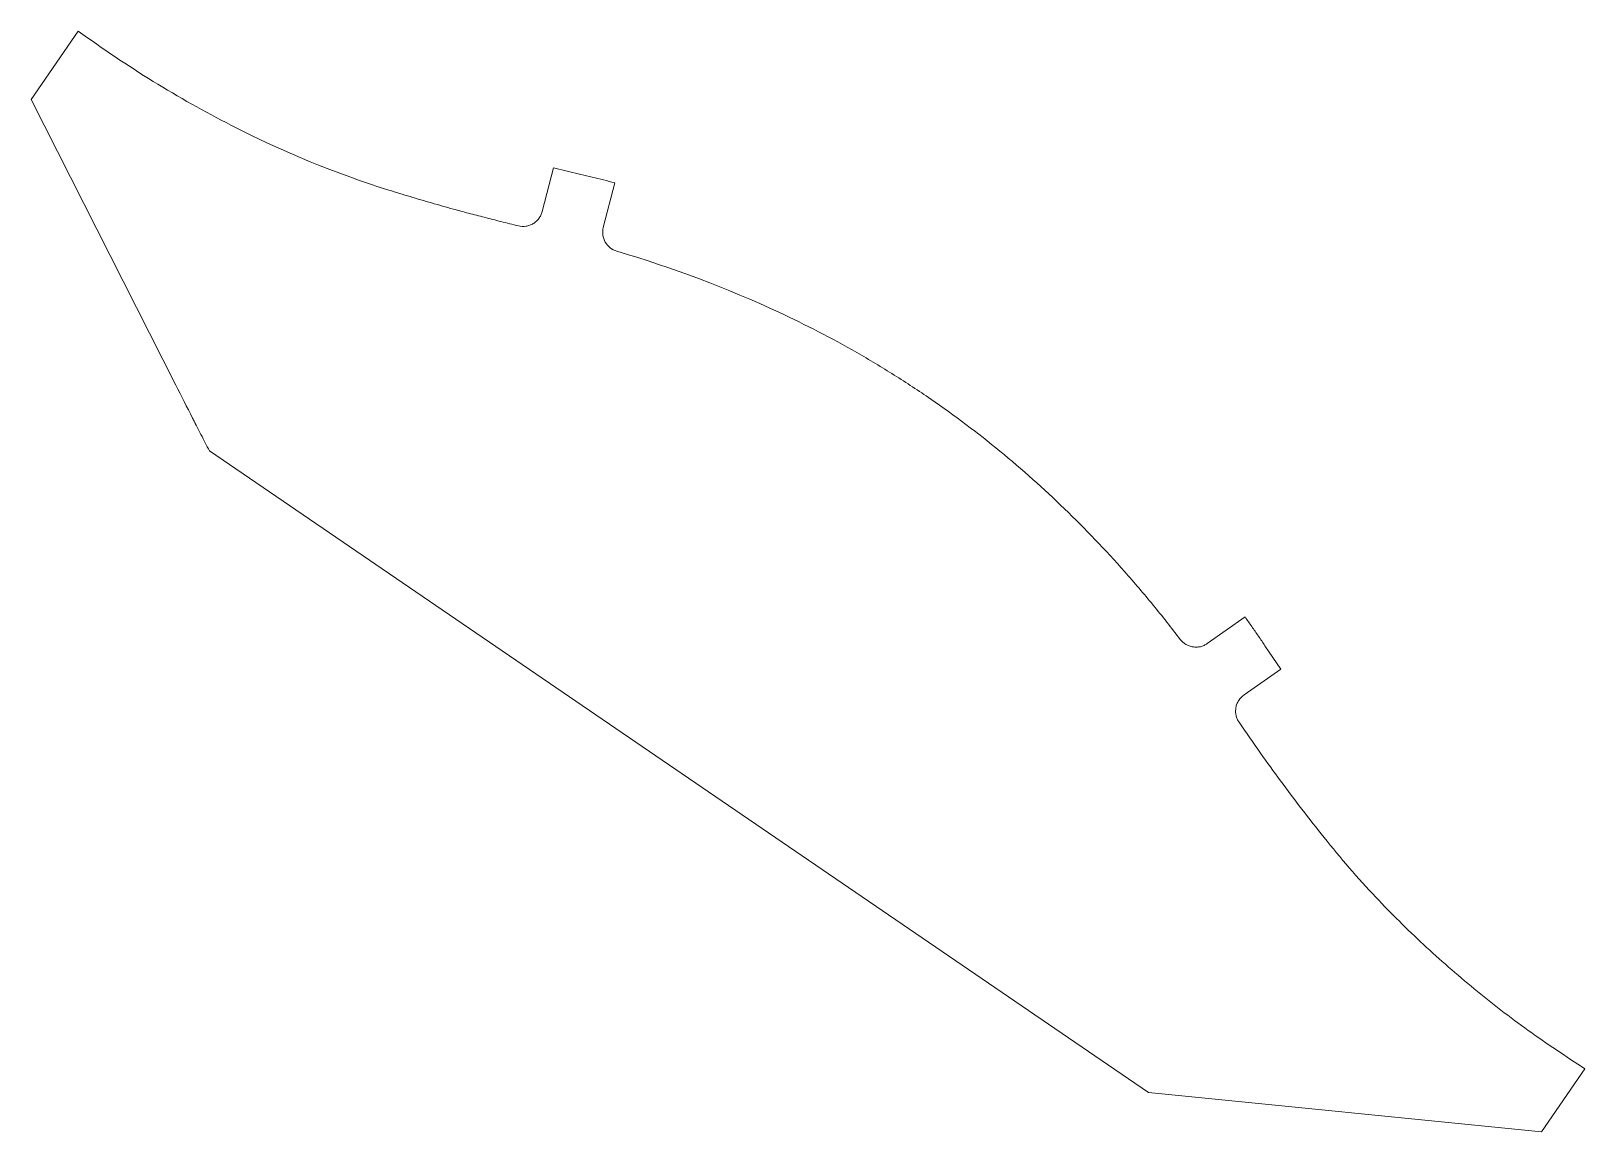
# Model space of a CAD drawing. Header units: millimetres. Extents: x 11 to 168, y 6 to 118.
import ezdxf

# ---------------------------------------------------------------- set-up
doc = ezdxf.new("R2010")
doc.units = ezdxf.units.MM

msp = doc.modelspace()

# ---------------------------------------------------------------- linework, layer by layer
at = {"color": 7, "linetype": 'Continuous', "lineweight": 15}
for p, q in [((16.11, 117.63), (11.33, 110.7)), ((25.97, 81.83), (11.33, 110.7)), ((64.16, 103.8), (63.03, 99.38)), ((66.95, 103.14), (64.16, 103.8)), ((69.21, 97.78), (70.37, 102.29)), ((29.37, 75.19), (124.34, 10.31)), ((134.12, 58.39), (130.3, 55.71)), ((137.74, 53.12), (136.13, 55.48)), ((137.74, 53.12), (136.13, 55.48)), ((134.01, 50.51), (137.74, 53.12)), ((137.74, 53.12), (137.74, 53.12)), ((142.11, 36.1), (142.11, 36.1)), ((168.49, 12.71), (164.1, 6.33)), ((164.1, 6.33), (124.34, 10.31))]:
    msp.add_line(p, q, dxfattribs=at)
for points, knots in [([(16.11, 117.63), (21.02, 114.05), (26.24, 110.83), (36.86, 105.4), (42.26, 103.18), (47.53, 101.55)], [0, 0, 0, 0, 0.5, 0.5, 1, 1, 1, 1]), ([(70.37, 102.29), (69.99, 102.39), (69.23, 102.58), (68.09, 102.87), (67.33, 103.05), (66.95, 103.14)], [0, 0, 0, 0, 0.3330737, 0.6664025, 1, 1, 1, 1]), ([(60.62, 97.93), (60.03, 98.08), (58.88, 98.36), (57.2, 98.79), (55.59, 99.21), (53.81, 99.69), (51.85, 100.24), (49.68, 100.88), (48.24, 101.33), (47.53, 101.55)], [0, 0, 0, 0, 0.1335926, 0.2614527, 0.3835865, 0.5000012, 0.6685539, 0.8352106, 1, 1, 1, 1]), ([(63.03, 99.38), (62.99, 99.25), (62.95, 99.13), (62.84, 98.9), (62.77, 98.79), (62.62, 98.58), (62.53, 98.48), (62.34, 98.31), (62.23, 98.23), (62.01, 98.1), (61.89, 98.04), (61.65, 97.95), (61.52, 97.92), (61.14, 97.86), (60.87, 97.88), (60.62, 97.93)], [0, 0, 0, 0, 0.125, 0.125, 0.25, 0.25, 0.375, 0.375, 0.5, 0.5, 0.625, 0.625, 0.75, 0.75, 1, 1, 1, 1]), ([(70.58, 95.37), (70.06, 95.53), (69.67, 95.84), (69.15, 96.75), (69.09, 97.25), (69.21, 97.78)], [0, 0, 0, 0, 0.5, 0.5, 1, 1, 1, 1]), ([(127.56, 56.13), (126.66, 57.3), (125.75, 58.46), (123.88, 60.74), (122.92, 61.86), (119.99, 65.17), (117.96, 67.29), (111.66, 73.39), (107.15, 77.1), (101.11, 81.26), (99.88, 82.07), (97.39, 83.64), (96.12, 84.4), (92.29, 86.59), (89.68, 87.93), (81.73, 91.64), (76.24, 93.69), (70.58, 95.37)], [0, 0, 0, 0, 0.0625, 0.0625, 0.125, 0.125, 0.25, 0.25, 0.5, 0.5, 0.5625, 0.5625, 0.625, 0.625, 0.75, 0.75, 1, 1, 1, 1]), ([(29.37, 75.19), (29.08, 75.73), (28.8, 76.28), (28.37, 77.11), (28.22, 77.4), (28.07, 77.7), (28.05, 77.74), (28.03, 77.78), (28.02, 77.79), (28.01, 77.81), (28.01, 77.81), (28, 77.82), (28, 77.84), (27.98, 77.87), (27.97, 77.9), (27.95, 77.93), (27.94, 77.95), (27.93, 77.97), (27.93, 77.97), (27.91, 78.02), (27.89, 78.05), (27.8, 78.22), (27.73, 78.36), (27.1, 79.61), (26.54, 80.72), (25.97, 81.83)], [0, 0, 0, 0, 0.0469086, 0.0469086, 0.0703629, 0.0703629, 0.0732946, 0.0732946, 0.0740276, 0.0740276, 0.0747605, 0.0747605, 0.0762264, 0.0762264, 0.0776923, 0.0776923, 0.0784253, 0.0784253, 0.0791582, 0.0791582, 0.08209, 0.08209, 0.0938171, 0.0938171, 0.1876343, 0.1876343, 0.1876343, 0.1876343]), ([(136.13, 55.48), (135.91, 55.81), (135.47, 56.46), (134.8, 57.43), (134.34, 58.07), (134.12, 58.39)], [0, 0, 0, 0, 0.3336, 0.666928, 1, 1, 1, 1]), ([(130.3, 55.71), (130.19, 55.63), (130.08, 55.57), (129.85, 55.47), (129.73, 55.42), (129.48, 55.36), (129.35, 55.35), (129.1, 55.34), (128.97, 55.35), (128.72, 55.39), (128.59, 55.42), (128.35, 55.5), (128.24, 55.56), (127.91, 55.75), (127.72, 55.93), (127.56, 56.13)], [0, 0, 0, 0, 0.125, 0.125, 0.25, 0.25, 0.375, 0.375, 0.5, 0.5, 0.625, 0.625, 0.75, 0.75, 1, 1, 1, 1]), ([(133.51, 47.74), (133.44, 47.84), (133.37, 47.96), (133.27, 48.2), (133.23, 48.32), (133.17, 48.58), (133.16, 48.7), (133.16, 48.96), (133.17, 49.1), (133.21, 49.35), (133.25, 49.48), (133.34, 49.72), (133.4, 49.84), (133.61, 50.16), (133.8, 50.35), (134.01, 50.51)], [0, 0, 0, 0, 0.125, 0.125, 0.25, 0.25, 0.375, 0.375, 0.5, 0.5, 0.625, 0.625, 0.75, 0.75, 1, 1, 1, 1]), ([(142.11, 36.1), (141.36, 37.05), (139.86, 38.94), (137.72, 41.78), (135.6, 44.72), (134.23, 46.7), (133.51, 47.74)], [0, 0, 0, 0, 0.249731, 0.499998, 0.738057, 1, 1, 1, 1]), ([(142.11, 36.1), (142.95, 35.07), (144.63, 33), (147.96, 29.35), (152.12, 25.21), (157.28, 20.73), (162.72, 16.51), (166.56, 13.98), (168.49, 12.71)], [0, 0, 0, 0, 0.112961, 0.226136, 0.417677, 0.610021, 0.804653, 1, 1, 1, 1])]:
    msp.add_open_spline(points, degree=3, knots=knots, dxfattribs=at)

doc.saveas('drawing.dxf')
